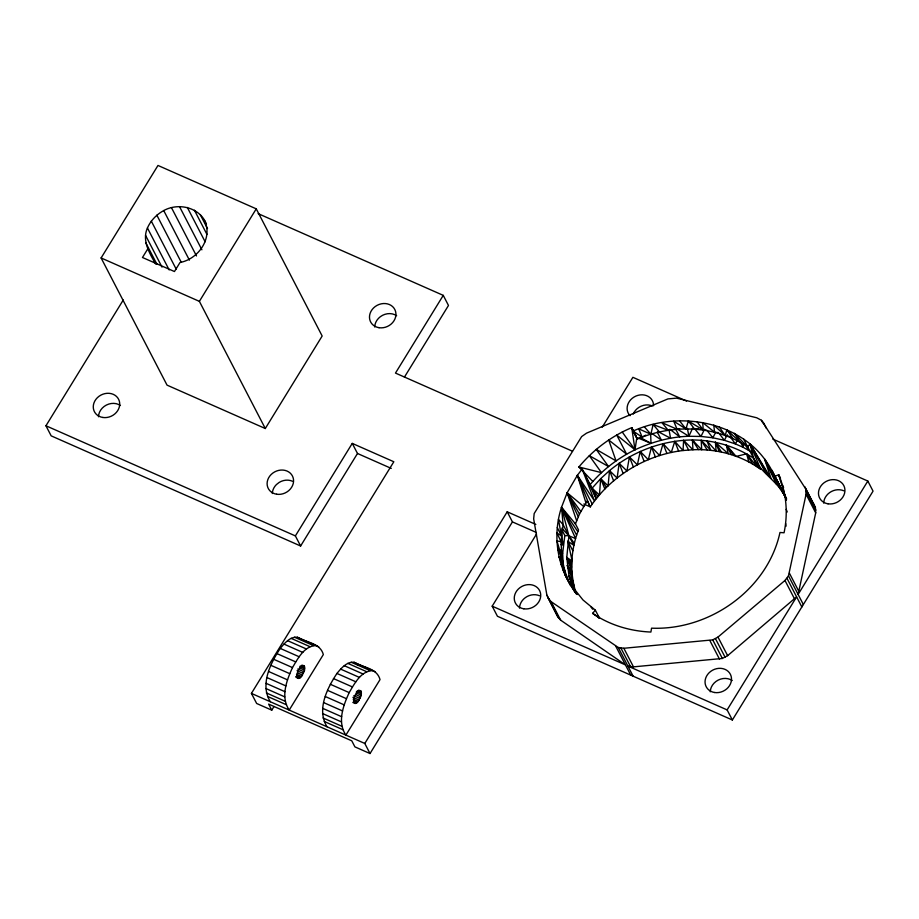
<?xml version="1.0" encoding="UTF-8"?>
<svg xmlns="http://www.w3.org/2000/svg" width="919" height="919" viewBox="0 0 919 919"><rect width="100%" height="100%" fill="white"/><g stroke="black" fill="none" stroke-linecap="round" stroke-linejoin="round"><path stroke-width="1.38" d="M570.791 585.667L564.921 574.272L570.791 585.667C556.454 562.451 552.962 533.181 561.52 507.265L568.884 535.823L566.77 557.5L568.999 575.995L571.917 586.115L575.983 592.824C569.447 572.434 570.722 549.769 578.533 529.907L575.455 523.864L561.52 507.265L567.138 492.768L577.373 475.295L582.152 469.069L578.878 466.99C593.077 449.942 611.261 436.203 631.744 427.634L636.235 436.284M589.607 485.209C601.991 470.344 617.614 458.271 634.995 449.793L631.744 427.634L633.088 431.068C682.622 408.507 751.673 423.222 774.706 476.501L778.646 474.698C786.48 492.871 788.146 513.468 784.056 532.779L779.978 532.48C767.526 589.803 709.296 630.606 651.56 628.171L650.893 632.054C630.25 631.181 609.699 625.161 592.617 613.341L595.351 610.182L582.991 599.969L569.883 583.519L572.399 588.275M743.425 443.383L743.276 447.358L751.719 452.125M270.312 701.737C259.79 684.586 270.393 663.334 280.249 648.412C284.557 643.266 289.922 636.534 297.388 637.235C306.176 642.599 320.203 642.841 323.339 654.569L289.209 710.077C280.375 697.039 286.579 680.462 292.495 667.585C297.802 658.601 304.361 645.666 316.285 645.586M327.003 726.768C316.481 709.617 327.084 688.365 336.94 673.443C341.236 668.297 346.612 661.565 354.068 662.266C362.867 667.631 376.893 667.872 380.029 679.601L345.9 735.108C337.066 722.07 343.269 705.493 349.186 692.616C354.493 683.633 361.052 670.698 372.965 670.617M786.549 498.868C779.036 482.383 761.966 473.641 753.523 458.121C732.96 444.739 708.101 438.317 683.621 440.35L683.024 450.517C646 454.905 611.078 475.835 590.308 506.886L583.818 504.014M547.735 597.614L551.044 601.6L618.257 647.493L623.852 648.274L712.73 639.877L717.992 637.074L784.975 580.463L788.479 575.857L806.078 494.273L805.779 489.011L761.506 420.316L756.762 417.789L676.545 398.134L667.929 398.903L586.529 433.159L581.658 436.571L534.18 513.549L533.663 518.879L546.885 595.156L557.373 616.201L560.682 620.187L625.448 664.896L492.193 606.172L536.524 534.077M772.845 439.11L867.823 481.051L798.117 594.444L815.704 512.859L815.417 507.587L804.745 486.633M563.347 567.218L562.658 553.341L564.817 535.536L561.819 529.746M645.781 435.158L642.151 437.122L633.088 431.068L637.223 439.064C672.455 424.096 715.556 425.026 747.744 446.967L749.996 443.854L760.748 469.402C741.346 455.227 716.843 448.621 692.949 449.77L683.621 440.35C656.591 442.567 630.445 453.32 609.538 470.585L608.068 485.898L600.681 478.661L592.077 488.219L596.213 498.73L582.152 469.069L594.501 500.958L577.373 475.295L585.943 502.9L579.487 514.077L575.455 523.864L574.903 523.635M785.251 496.375L771.684 470.195L783.011 493.135L764.597 459.155L771.03 478.42L749.996 443.854L753.523 458.121L756.762 466.553L746.619 453.825L736.142 456.433L726.366 445.049L728.262 453.745L715.407 442.269L716.108 451.172L706.941 440.867L710.801 450.299L701.186 440.316L701.725 449.782L692.444 440.052L692.949 449.77L683.024 450.517L674.787 441.361L671.272 452.481L663.047 443.647L659.658 455.56L651.491 447.025L648.32 459.695L640.244 451.459L637.372 464.865L629.423 456.904L626.942 470.999L619.153 463.302L617.131 478.041L609.538 470.585L600.681 478.661L599.441 494.973L592.077 488.219L587.678 481.142M304.545 670.123L304.43 666.229L303.144 665.436C298.836 667.309 295.573 674.041 297.917 678.314L299.56 678.233L301.558 676.476L304.545 670.123L299.502 667.906M361.236 695.155L361.121 691.26L359.834 690.468C355.515 692.34 352.264 699.072 354.608 703.345L356.25 703.265L358.249 701.507L361.236 695.155L356.193 692.926M642.151 437.122L638.716 428.851L650.859 434.239L653.122 424.498L668.262 430.333L661.91 422.648L677.096 429.276L679.601 428.679M155.713 264.086C149.59 253.276 141.767 240.709 147.431 227.981C150.727 220.491 156.575 214.483 163.72 210.566C178.665 202.295 200.227 207.43 206.453 224.282M747.744 446.967L734.327 433.32L740.312 442.395L726.883 429.77L725.194 435.468L729.181 436.261M677.096 429.276L673.707 421.201L685.919 428.92L688.354 421.028L703.265 430.046L705.964 430.092M592.789 481.464L578.878 466.99L601.463 472.63L589.309 455.652L608.55 466.553L596.201 449.368L616.029 460.878L608.723 439.994L626.632 454.17L616.718 435.02L634.995 449.793C651.927 442.005 670.158 436.778 688.871 436.272L692.639 428.162M704.54 429.253L700.99 436.445L688.871 436.272L677.234 429.07M715.453 432.78L712.857 437.789L700.99 436.445L694.913 429.104M727.32 434.744L724.379 440.293L712.857 437.789L706.849 430.218M737.245 440.442L735.395 443.934L724.379 440.293L719.29 433.619M101.113 257.963L157.988 165.454L256.252 208.843L322.167 336.009L265.292 428.518L167.04 385.13L101.113 257.963L199.377 301.352L265.292 428.518M300.616 546.001L295.378 535.903L352.253 443.395L357.491 453.481L300.616 546.001L51.177 435.859L45.95 425.773L123.261 300.008M199.377 301.352L256.252 208.843M258.147 213.633L443.257 295.367L395.48 373.08L572.457 451.218M404.44 377.1L448.483 305.464L443.257 295.367M274.023 706.493L271.771 710.157L256.654 703.483L251.415 693.397L393.826 461.752L352.253 443.395M507.208 511.803L512.434 521.9L370.024 753.546L364.797 743.46L507.208 511.803L535.823 524.439M602.209 427.22L632.892 377.318L686.55 401.052M727.124 709.905L796.601 596.89L727.63 655.661L722.368 658.464L633.478 666.861L627.884 666.08L727.124 709.905L732.363 719.991L873.05 491.137L867.823 481.051M147.81 248.842L142.468 257.492L174.461 271.53L180.032 262.478C198.182 259.158 213.162 238.285 204.466 220.48M585.943 502.9L587.23 500.855L590.308 506.886M698.589 428.725L694.672 429.127L688.354 421.028M564.817 535.536L568.884 535.823L575.57 538.523L561.52 507.265L563.106 524.669L561.049 541.613L561.9 557.661L564.634 570.251L567.999 579.74L562.876 569.435L564.634 570.251L564.875 574.478M697.016 421.729L703.265 430.046L702.69 422.568L714.568 432.24L718.578 432.654M560.556 544.496L563.255 544.91L560.946 531.607M561.118 564.484L564.634 570.251L559.074 556.845L561.9 557.661L556.971 541.027L561.049 541.613L556.914 532.951L561.417 535.961L561.015 533.192M638.154 438.053L650.974 443.314L650.663 433.894M732.363 719.991L497.432 616.258L492.193 606.172M357.491 453.481L391.264 468.403M512.434 521.9L535.857 532.239M45.95 425.773L295.378 535.903M318.721 646.838L297.388 637.235M354.068 662.266L375.411 671.869M294.448 637.189L313.345 645.529M351.138 662.22L370.035 670.56M291.139 638.349L310.036 646.689M347.83 663.369L366.727 671.72M287.578 640.669L306.475 649.009M344.269 665.689L363.166 674.041M283.902 644.07L302.799 652.41M340.593 669.101L359.49 677.441M280.249 648.412L299.146 656.752M336.94 673.443L355.837 681.783M276.78 653.535L295.677 661.875M333.459 678.567L352.356 686.907M301.914 665.126L304.43 666.229M358.594 690.146L361.121 691.26M300.95 665.574L304.729 667.24M357.64 690.606L361.42 692.271M299.732 666.344L304.763 668.572M356.423 691.375L361.454 693.592M297.767 669.032L304.074 671.812M355.722 694.615L360.765 696.843M273.598 659.233L292.495 667.585M330.289 684.264L349.186 692.616M297.078 670.721L303.385 673.512M353.769 695.752L360.076 698.532M297.492 672.869L302.523 675.097M352.919 697.349L359.214 700.129M296.515 674.247L301.558 676.476M353.206 699.279L358.249 701.507M296.768 675.879L300.547 677.544M353.459 700.91L357.238 702.576M270.841 665.31L289.738 673.65M327.532 690.341L346.429 698.681M295.78 676.568L299.56 678.233M353.723 702.15L356.25 703.265M296.148 677.383L298.664 678.498M352.827 702.415L355.354 703.529M268.624 671.502L287.521 679.853M325.303 696.533L344.2 704.873M267.015 677.59L285.912 685.93M323.695 702.621L342.592 710.961M266.073 683.334L284.97 691.685M322.764 708.365L341.661 716.717M265.855 688.515L284.752 696.866M322.546 713.546L341.443 721.897M266.361 692.937L285.258 701.289M323.051 717.969L341.948 726.309M267.555 696.43L286.452 704.77M324.246 721.461L343.143 729.801M251.415 693.397L364.797 743.46M370.024 753.546L354.906 746.871L351.77 740.817L268.624 704.103L271.771 710.157M657.901 431.551L670.548 438.225L669.043 429.828M640.015 437.364L650.974 443.314M575.983 592.824L568.999 575.995L573.399 582.6L567.287 565.518L572.032 572.055L566.77 557.5L572.135 560.958L567.896 541.245L573.824 545.358L563.106 524.669L558.465 519.384L561.417 535.961L557.293 527.529M651.697 433.308L661.427 440.144L657.234 432.045M592.617 613.341L599.487 618.177L595.351 610.182M669.894 429.265L679.704 436.881L675.511 428.782M597.339 616.396L599.487 618.177L597.798 615.948M576.65 520.797L567.138 492.768L583.76 506.576M571.71 567.034L566.77 557.5L571.871 562.991M561.796 528.195L568.884 535.823L574.306 543.336M644.426 426.898L650.859 434.239M653.122 424.498L659.451 431.964M679.589 420.913L685.919 428.92M356.515 663.529L357.755 665.138M591.009 606.999L592.709 609.24M734.258 455.617L726.366 445.049L731.306 454.583M578.235 516.696L567.138 492.768L580.865 511.515M730.41 437.076L735.395 443.934L743.276 447.358L740.289 441.568M622.243 432.022L634.995 449.793L636.878 437.524L637.223 439.064L631.744 427.634M582.152 469.069L592.077 488.219L597.947 496.616M719.117 426.738L725.194 435.468L713.764 425.072L714.568 432.24M726.883 429.77L732.914 438.593M577.81 531.664L561.52 507.265L576.592 535.076M566.77 557.5L571.733 565.013M606.414 487.403L600.681 478.661L604.84 488.988M808.996 496.869L814.383 505.22M692.444 440.052L698.474 449.575M559.074 556.845L562.75 562.669M701.186 440.316L707.205 449.954M577.178 594.559L574.341 590.009L576.121 593.846M721.392 452.01L715.407 442.269L719.301 451.585M768.686 475.962L749.996 443.854L766.182 473.63M752.443 463.865L746.619 453.825L748.836 461.935M567.138 492.768L579.487 514.077M572.123 574.053L567.287 565.518L572.33 576.041M573.72 584.553L568.999 575.995L574.157 586.483M575.214 592.261L571.917 586.115L573.456 589.734M780.472 489.184L764.597 459.155L776.256 483.888M786.503 499.109L774.706 476.501L786.388 498.994M805.779 489.011L815.417 507.587M806.227 491.596L815.865 510.183M806.078 494.273L815.704 512.859M763.252 422.258L766.457 428.461M761.506 420.316L762.781 422.797M780.507 478.282L778.646 474.698L786.423 500.2M774.706 476.501L786.446 499.224M743.597 438.972L758.462 467.656M745.32 444.21L748.319 449.988M789.432 573.238L799.071 591.825M788.479 575.857L803.344 604.53M786.974 578.304L801.839 606.977M784.975 580.463L794.613 599.05M683.621 440.35L688.572 449.885M717.992 637.074L727.63 655.661M715.487 638.716L725.125 657.292M712.73 639.877L722.368 658.464M709.847 640.509L719.474 659.095M592.238 503.98L577.373 475.295L589.286 504.91M623.852 648.274L633.478 666.861M567.896 541.245L572.836 550.78M620.968 648.159L630.595 666.746M618.257 647.493L633.122 676.177M560.854 540.28L563.255 544.91M615.81 646.31L630.675 674.983M560.866 549.872L562.658 553.341M551.044 601.6L560.682 620.187M546.885 595.156L554.594 610.021M549.137 599.785L558.775 618.372M200.262 214.644L207.51 228.624M194.426 210.21L206.936 234.356M187.338 207.453L205.132 241.766M179.504 206.58L201.904 249.796M171.451 207.637L196.482 255.941M163.72 210.566L189.406 260.134M156.839 215.161L181.215 262.179M151.29 221.1L176.322 269.393M147.431 227.981L169.176 269.922M145.547 235.356L162.02 267.13M145.753 242.696L156.954 264.304M771.684 470.195L786.354 498.649M574.846 591.916L571.917 586.115L574.329 591.193M557.638 549.022L561.9 557.661M782.391 484.933L783.585 487.507M592.077 488.219L596.546 498.316M786.216 509.379L787.261 511.975M609.538 470.585L613.616 480.832M674.787 441.361L678.624 451.057M619.153 463.302L623.162 473.48M663.047 443.647L666.895 453.446M651.491 447.025L655.373 456.915M640.244 451.459L644.15 461.453M629.423 456.904L633.375 466.99M687.378 428.254L688.871 436.272M785.619 523.393L786.124 526.15M374.711 326.992A13.601 11.763 -27.4 0 1 382.568 315.309A13.601 11.763 -27.4 0 1 396.64 315.722M98.494 416.755A13.601 11.763 -27.4 0 1 106.351 405.072A13.601 11.763 -27.4 0 1 120.412 405.486M272.334 493.514A13.601 11.763 -27.4 0 1 276.389 484.6L279.169 482.418A13.601 11.763 -27.4 0 1 292.391 481.2M633.225 414.09A13.601 11.763 -27.4 0 1 652.398 405.98M710.272 691.812A13.601 11.763 -27.4 0 1 718.141 680.117A13.601 11.763 -27.4 0 1 732.202 680.531M823.711 503.107A13.601 11.763 -27.4 0 1 843.768 490.792M519.499 608.091A13.601 11.763 -27.4 0 1 539.556 595.765M630.055 415.71A13.601 11.763 -27.4 0 1 636.04 396.02A13.601 11.763 -27.4 0 1 653.57 405.773M276.676 494.227A13.601 11.763 -27.4 0 0 293.184 477.903A13.601 11.763 -27.4 0 0 271.151 474.503A13.601 11.763 -27.4 0 0 276.676 494.227M102.836 417.467A13.601 11.763 -27.4 0 0 119.332 401.143A13.601 11.763 -27.4 0 0 97.311 397.743A13.601 11.763 -27.4 0 0 102.836 417.467M379.053 327.704A13.601 11.763 -27.4 0 0 395.549 311.38A13.601 11.763 -27.4 0 0 373.528 307.98A13.601 11.763 -27.4 0 0 379.053 327.704M523.841 608.803A13.601 11.763 -27.4 0 0 540.349 592.468A13.601 11.763 -27.4 0 0 518.316 589.068A13.601 11.763 -27.4 0 0 523.841 608.803M714.614 692.512A13.601 11.763 -27.4 0 0 731.122 676.189A13.601 11.763 -27.4 0 0 709.089 672.788A13.601 11.763 -27.4 0 0 714.614 692.512M828.053 503.819A13.601 11.763 -27.4 0 0 844.55 487.484A13.601 11.763 -27.4 0 0 822.528 484.083A13.601 11.763 -27.4 0 0 828.053 503.819"/></g></svg>
